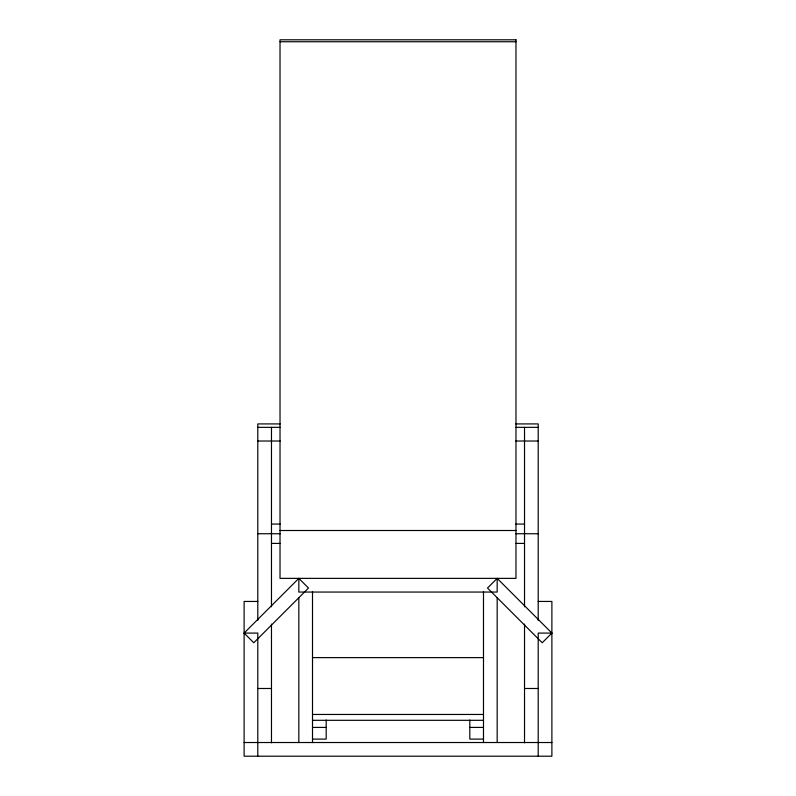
<?xml version="1.0" encoding="UTF-8"?>
<svg xmlns="http://www.w3.org/2000/svg" width="796" height="796" viewBox="0 0 796 796"><rect width="100%" height="100%" fill="white"/><g stroke="black" fill="none" stroke-linecap="round" stroke-linejoin="round"><path stroke-width="1.19" d="M244.113 633.089L298.828 578.374L308.5 588.045L253.785 642.76L244.113 633.089L257.795 633.089L257.795 756.2M497.172 578.374L487.5 588.045L542.215 642.76L551.887 633.089L497.172 578.374L497.172 592.055L298.828 592.055L298.828 578.374M280.023 41.74L515.977 41.74M280.122 423.92L257.795 423.92L257.795 620.402M515.878 423.92L538.205 423.92L538.205 620.402M257.795 427.343L280.152 427.343M515.848 427.343L538.205 427.343M257.795 441.024L280.152 441.024M515.848 441.024L538.205 441.024M271.476 524.067L280.152 524.067M515.848 524.067L524.524 524.067M280.023 530.504L515.977 530.504M257.795 533.738L280.152 533.738M515.848 533.738L538.205 533.738M271.476 543.409L280.152 543.409M515.848 543.409L524.524 543.409M257.795 601.448L244.113 601.448L244.113 756.2L551.887 756.2L551.887 601.448L538.205 601.448M551.887 633.089L538.205 633.089L538.205 756.2M312.51 657.615L483.49 657.615M257.795 688.49L271.476 688.49M524.524 688.49L538.205 688.49M312.51 714.46L483.49 714.46M312.51 720.31L483.49 720.31M312.51 727.415L326.191 727.415M469.809 727.415L483.49 727.415M312.51 739.106L326.191 739.106L326.191 720.002M483.49 739.106L469.809 739.106L469.809 720.002M244.113 742.519L551.887 742.519M524.524 427.343L524.524 606.781M524.524 624.114L524.524 742.807M497.172 597.995L497.172 742.559M483.49 591.547L483.49 742.559M312.51 591.547L312.51 742.559M298.828 597.995L298.828 742.559M271.476 427.343L271.476 606.781M271.476 624.114L271.476 742.807M515.977 39.8L280.023 39.8L280.023 578.374L515.977 578.374L515.977 39.8"/></g></svg>
